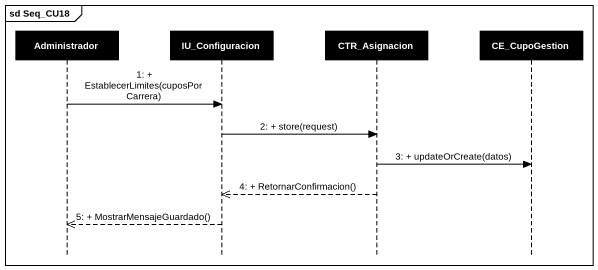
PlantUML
@startuml
mainframe sd Seq_CU18
hide footbox
participant Administrador #000000
participant IU_Configuracion #000000
participant CTR_Asignacion #000000
participant CE_CupoGestion #000000

Administrador -> IU_Configuracion : 1: + EstablecerLimites(cuposPorCarrera)
IU_Configuracion -> CTR_Asignacion : 2: + store(request)
CTR_Asignacion -> CE_CupoGestion : 3: + updateOrCreate(datos)
CTR_Asignacion -->> IU_Configuracion : 4: + RetornarConfirmacion()
IU_Configuracion -->> Administrador : 5: + MostrarMensajeGuardado()
@enduml
